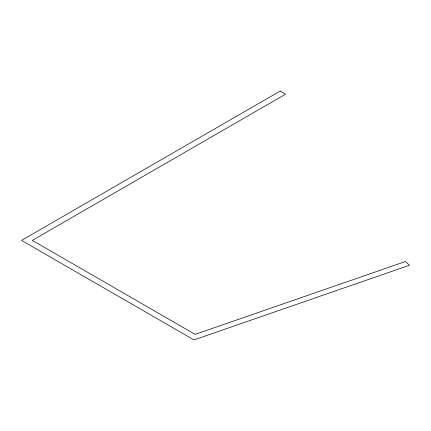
<?xml version="1.0" encoding="UTF-8"?>
<svg xmlns="http://www.w3.org/2000/svg" width="431" height="431" viewBox="0 0 431 431"><rect width="100%" height="100%" fill="white"/><g stroke="black" fill="none" stroke-linecap="round" stroke-linejoin="round"><path stroke-width="0.65" d="M280.15 91.081L21.55 240.385L193.95 339.919L409.45 265.27L405.528 261.493L195.13 334.381L32.325 240.385L285.537 94.195L280.15 91.081"/></g></svg>
